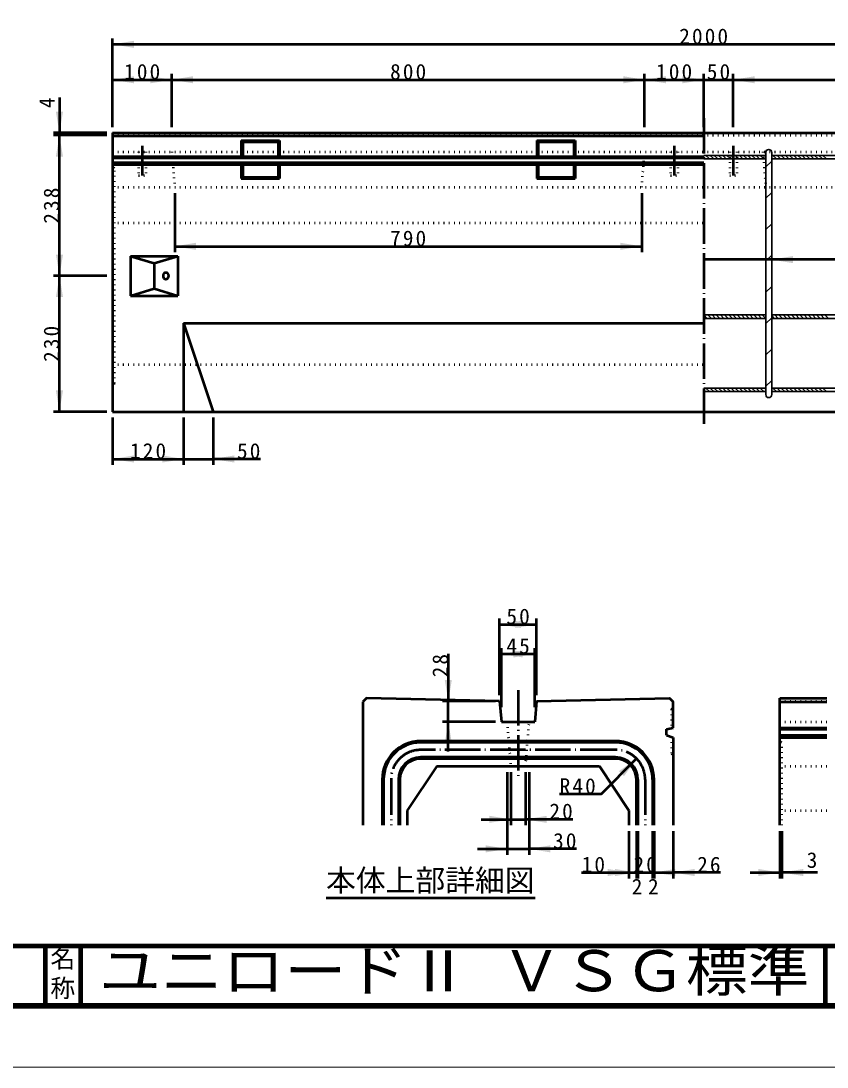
# Model space of a CAD drawing. Units: millimetres, scale not verified. Extents: x -2102 to 2102, y -1485 to 1485.
# Drawn here: x -323 to 1041, y -1485 to 286 of the extents above; entities that cross this region are included whole.
import ezdxf
from ezdxf.enums import TextEntityAlignment as Align

# ---------------------------------------------------------------- set-up
doc = ezdxf.new("R2010")
doc.units = ezdxf.units.MM
doc.header["$LTSCALE"] = 5
doc.linetypes.add('DOTTED', pattern=[1.75, 0.25, -1.5])
doc.linetypes.add('LONG_DASHED_DOTTED', pattern=[15.25, 12, -1.5, 0.25, -1.5])
doc.layers.add('0-0_V-nasSTD', color=7, linetype='Continuous', lineweight=35)
doc.layers.add('0-1_0', color=7, linetype='Continuous', lineweight=50)
doc.styles.add('ＭＳ ゴシック', font='')
doc.styles.get('ＭＳ ゴシック').set_extended_font_data('MS Gothic')

msp = doc.modelspace()

# ---------------------------------------------------------------- linework, layer by layer
at = {"layer": '0-0_V-nasSTD', "linetype": 'DOTTED', "lineweight": 50}
for p, q in [((-124.15, 64.38), (-124.15, 24.38)), ((-112.15, 64.38), (-112.15, 24.38)), ((-68.15, 64.38), (-63.15, 4.38)), ((726.85, 4.38), (731.85, 64.38)), ((775.85, 64.38), (775.85, 24.38)), ((787.85, 64.38), (787.85, 24.38)), ((875.85, 64.38), (875.85, 24.38)), ((887.85, 64.38), (887.85, 24.38)), ((931.85, 64.38), (936.85, 4.38)), ((-124.15, 24.38), (-112.15, 24.38)), ((775.85, 24.38), (787.85, 24.38)), ((875.85, 24.38), (887.85, 24.38)), ((499.086, -900.624), (505.336, -975.624)), ((530.336, -975.624), (536.586, -900.624))]:
    msp.add_line(p, q, dxfattribs=at)
at = {"layer": '0-0_V-nasSTD'}
for p, q in [((831.85, 58.38), (936.85, 58.38)), ((831.85, 55.085), (834.555, 52.38)), ((835.626, 58.38), (841.626, 52.38)), ((842.697, 58.38), (848.697, 52.38)), ((849.768, 58.38), (855.768, 52.38)), ((856.839, 58.38), (862.839, 52.38)), ((863.91, 58.38), (869.91, 52.38)), ((870.981, 58.38), (876.981, 52.38)), ((878.052, 58.38), (884.052, 52.38)), ((885.123, 58.38), (891.123, 52.38)), ((892.194, 58.38), (898.194, 52.38)), ((899.265, 58.38), (905.265, 52.38)), ((906.336, 58.38), (912.336, 52.38)), ((913.407, 58.38), (919.407, 52.38)), ((920.478, 58.38), (926.478, 52.38)), ((927.55, 58.38), (933.55, 52.38)), ((934.621, 58.38), (936.85, 56.151)), ((936.85, -346.62), (936.85, 63.38)), ((946.85, 63.38), (946.85, -346.62)), ((946.85, 58.38), (1216.85, 58.38)), ((946.85, 53.222), (947.692, 52.38)), ((948.763, 58.38), (954.763, 52.38)), ((955.834, 58.38), (961.834, 52.38)), ((962.905, 58.38), (968.905, 52.38)), ((969.976, 58.38), (975.976, 52.38)), ((977.047, 58.38), (983.047, 52.38)), ((984.118, 58.38), (990.118, 52.38)), ((991.189, 58.38), (997.189, 52.38)), ((998.26, 58.38), (1004.26, 52.38)), ((1005.331, 58.38), (1011.331, 52.38)), ((1012.402, 58.38), (1018.402, 52.38)), ((1019.473, 58.38), (1025.473, 52.38)), ((1026.545, 58.38), (1032.545, 52.38)), ((1033.616, 58.38), (1039.616, 52.38)), ((831.85, 52.38), (936.85, 52.38)), ((936.85, 38.728), (946.85, 48.728)), ((946.85, 52.38), (1216.85, 52.38)), ((936.85, 11.88), (936.85, -91.62)), ((946.85, -91.62), (946.85, 11.88)), ((936.85, -14.305), (946.85, -4.305)), ((936.85, -67.338), (946.85, -57.338)), ((936.85, -97.62), (936.85, -211.62)), ((946.85, -211.62), (946.85, -97.62)), ((936.85, -120.371), (946.85, -110.371)), ((936.85, -173.404), (946.85, -163.404)), ((831.85, -211.62), (936.85, -211.62)), ((831.85, -211.636), (837.834, -217.62)), ((838.905, -211.62), (844.905, -217.62)), ((845.976, -211.62), (851.976, -217.62)), ((853.047, -211.62), (859.047, -217.62)), ((860.118, -211.62), (866.118, -217.62)), ((867.189, -211.62), (873.189, -217.62)), ((874.26, -211.62), (880.26, -217.62)), ((881.331, -211.62), (887.331, -217.62)), ((888.402, -211.62), (894.402, -217.62)), ((895.473, -211.62), (901.473, -217.62)), ((902.545, -211.62), (908.545, -217.62)), ((909.616, -211.62), (915.616, -217.62)), ((916.687, -211.62), (922.687, -217.62)), ((923.758, -211.62), (929.758, -217.62)), ((930.829, -211.62), (936.829, -217.62)), ((946.85, -211.62), (1216.85, -211.62)), ((952.042, -211.62), (958.042, -217.62)), ((959.113, -211.62), (965.113, -217.62)), ((966.184, -211.62), (972.184, -217.62)), ((973.255, -211.62), (979.255, -217.62)), ((980.326, -211.62), (986.326, -217.62)), ((987.397, -211.62), (993.397, -217.62)), ((994.468, -211.62), (1000.468, -217.62)), ((1001.539, -211.62), (1007.539, -217.62)), ((1008.611, -211.62), (1014.611, -217.62)), ((1015.682, -211.62), (1021.682, -217.62)), ((1022.753, -211.62), (1028.753, -217.62)), ((1029.824, -211.62), (1035.824, -217.62)), ((1036.895, -211.62), (1042.895, -217.62)), ((831.85, -217.62), (936.85, -217.62)), ((936.85, -226.437), (946.85, -216.437)), ((936.85, -217.62), (936.85, -335.62)), ((946.85, -213.499), (950.971, -217.62)), ((946.85, -217.62), (1216.85, -217.62)), ((946.85, -335.62), (946.85, -217.62)), ((936.85, -279.47), (946.85, -269.47)), ((831.85, -335.62), (936.85, -335.62)), ((835.626, -335.62), (841.626, -341.62)), ((842.697, -335.62), (848.697, -341.62)), ((849.768, -335.62), (855.768, -341.62)), ((856.839, -335.62), (862.839, -341.62)), ((863.91, -335.62), (869.91, -341.62)), ((870.981, -335.62), (876.981, -341.62)), ((878.052, -335.62), (884.052, -341.62)), ((885.123, -335.62), (891.123, -341.62)), ((892.194, -335.62), (898.194, -341.62)), ((899.265, -335.62), (905.265, -341.62)), ((906.336, -335.62), (912.336, -341.62)), ((913.407, -335.62), (919.407, -341.62)), ((920.478, -335.62), (926.478, -341.62)), ((927.55, -335.62), (933.55, -341.62)), ((934.621, -335.62), (936.85, -337.849)), ((936.85, -332.503), (946.85, -322.503)), ((946.85, -335.62), (1216.85, -335.62)), ((948.763, -335.62), (954.763, -341.62)), ((955.834, -335.62), (961.834, -341.62)), ((962.905, -335.62), (968.905, -341.62)), ((969.976, -335.62), (975.976, -341.62)), ((977.047, -335.62), (983.047, -341.62)), ((984.118, -335.62), (990.118, -341.62)), ((991.189, -335.62), (997.189, -341.62)), ((998.26, -335.62), (1004.26, -341.62)), ((1005.331, -335.62), (1011.331, -341.62)), ((1012.402, -335.62), (1018.402, -341.62)), ((1019.473, -335.62), (1025.473, -341.62)), ((1026.545, -335.62), (1032.545, -341.62)), ((1033.616, -335.62), (1039.616, -341.62)), ((831.85, -338.915), (834.555, -341.62)), ((831.85, -341.62), (936.85, -341.62)), ((936.85, -341.62), (936.85, -346.62)), ((946.85, -340.778), (947.692, -341.62)), ((946.85, -341.62), (1216.85, -341.62)), ((946.85, -346.62), (946.85, -341.62))]:
    msp.add_line(p, q, dxfattribs=at)
at = {"layer": '0-0_V-nasSTD', "lineweight": 50}
msp.add_line((1934.85, -118.077), (831.85, -118.077), dxfattribs=at)
at = {"layer": '0-0_V-nasSTD', "lineweight": 100}
for p, q in [((-282.5, -1280), (-282.5, -1380)), ((-222.5, -1280), (-222.5, -1380)), ((1037.5, -1280), (1037.5, -1380)), ((-1997.5, -1380), (1997.5, -1380))]:
    msp.add_line(p, q, dxfattribs=at)
at = {"layer": '0-0_V-nasSTD', "lineweight": 18}
for points in [[(-2102.5, -1485), (-2102.5, 1485), (2102.5, 1485), (2102.5, -1485)], [(-2002.5, -1385), (-2002.5, 1385), (2002.5, 1385), (2002.5, -1385)]]:
    msp.add_lwpolyline(points, close=True, dxfattribs=at)
at = {"layer": '0-0_V-nasSTD'}
for centre, start, end in [((941.85, 63.38), 0, 180), ((941.85, -346.62), 180, 0), ((941.85, -346.62), 180, 0)]:
    msp.add_arc(centre, 5, start, end, dxfattribs=at)
for points in [[(-168.15, 246.38), (-132.15, 240.38), (-132.15, 252.38)], [(-168.15, 186.38), (-132.15, 180.38), (-132.15, 192.38)], [(-104.15, 180.38), (-104.15, 192.38), (-68.15, 186.38)], [(-68.15, 186.38), (-32.15, 180.38), (-32.15, 192.38)], [(695.85, 180.38), (695.85, 192.38), (731.85, 186.38)], [(731.85, 186.38), (767.85, 180.38), (767.85, 192.38)], [(795.85, 180.38), (795.85, 192.38), (831.85, 186.38)], [(881.85, 186.38), (917.85, 180.38), (917.85, 192.38)], [(-264.15, 132.38), (-258.15, 96.38), (-252.15, 132.38)], [(-264.15, 56.38), (-258.15, 92.38), (-252.15, 56.38)], [(-63.15, -95.62), (-27.15, -101.62), (-27.15, -89.62)], [(690.85, -101.62), (690.85, -89.62), (726.85, -95.62)], [(-264.15, -109.62), (-258.15, -145.62), (-252.15, -109.62)], [(946.85, -118.077), (982.85, -124.077), (982.85, -112.077)], [(-264.15, -181.62), (-258.15, -145.62), (-252.15, -181.62)], [(-264.15, -339.62), (-258.15, -375.62), (-252.15, -339.62)], [(-168.15, -455.62), (-132.15, -461.62), (-132.15, -449.62)], [(-84.15, -461.62), (-84.15, -449.62), (-48.15, -455.62)], [(1.85, -455.62), (37.85, -461.62), (37.85, -449.62)], [(486.586, -735.624), (522.586, -741.624), (522.586, -729.624)], [(513.086, -741.624), (513.086, -729.624), (549.086, -735.624)], [(489.711, -785.624), (525.711, -791.624), (525.711, -779.624)], [(509.961, -791.624), (509.961, -779.624), (545.961, -785.624)], [(393.711, -829.624), (399.711, -865.624), (405.711, -829.624)], [(393.711, -936.624), (399.711, -900.624), (405.711, -936.624)], [(688.493, -983.982), (696.978, -992.467), (718.191, -962.769)], [(469.336, -1071.624), (469.336, -1059.624), (505.336, -1065.624)], [(530.336, -1065.624), (566.336, -1071.624), (566.336, -1059.624)], [(463.086, -1121.624), (463.086, -1109.624), (499.086, -1115.624)], [(536.586, -1115.624), (572.586, -1121.624), (572.586, -1109.624)], [(669.336, -1161.624), (669.336, -1149.624), (705.336, -1155.624)], [(681.836, -1161.624), (681.836, -1149.624), (717.836, -1155.624)], [(747.836, -1155.624), (783.836, -1161.624), (783.836, -1149.624)], [(780.336, -1155.624), (816.336, -1161.624), (816.336, -1149.624)], [(924.336, -1161.624), (924.336, -1149.624), (960.336, -1155.624)], [(964.086, -1155.624), (1000.086, -1161.624), (1000.086, -1149.624)]]:
    msp.add_solid(points, dxfattribs=at)
at = {"layer": '0-1_0'}
for p, q in [((-168.15, 106.38), (-168.15, 256.38)), ((-168.15, 246.38), (1831.85, 246.38)), ((-68.15, 106.38), (-68.15, 196.38)), ((731.85, 106.38), (731.85, 196.38)), ((831.85, 106.38), (831.85, 196.38)), ((881.85, 106.38), (881.85, 196.38)), ((-168.15, 186.38), (-68.15, 186.38)), ((-68.15, 186.38), (731.85, 186.38)), ((731.85, 186.38), (831.85, 186.38)), ((831.85, 186.38), (881.85, 186.38)), ((881.85, 186.38), (1781.85, 186.38)), ((-258.15, 156.38), (-258.15, 96.38)), ((-178.15, 96.38), (-268.15, 96.38)), ((-178.15, 92.38), (-268.15, 92.38)), ((-258.15, 92.38), (-258.15, 96.38)), ((-168.15, 96.38), (-168.15, -375.62)), ((-168.15, 96.38), (1831.85, 96.38)), ((-168.15, 91.38), (831.85, 91.38)), ((49.55, 83.68), (114.15, 83.68)), ((49.55, 83.68), (51.85, 81.38)), ((49.55, 83.68), (49.55, 56.395)), ((51.85, 81.38), (111.85, 81.38)), ((51.85, 81.38), (51.85, 56.395)), ((111.85, 81.38), (114.15, 83.68)), ((111.85, 81.38), (111.85, 56.395)), ((114.15, 83.68), (114.15, 56.395)), ((549.55, 83.68), (614.15, 83.68)), ((549.55, 83.68), (551.85, 81.38)), ((549.55, 83.68), (549.55, 56.395)), ((551.85, 81.38), (611.85, 81.38)), ((551.85, 81.38), (551.85, 56.395)), ((611.85, 81.38), (614.15, 83.68)), ((611.85, 81.38), (611.85, 56.395)), ((614.15, 83.68), (614.15, 56.395)), ((-168.15, 56.395), (831.85, 56.395)), ((-168.15, 54.38), (831.85, 54.38)), ((-168.15, 46.38), (831.85, 46.38)), ((-168.15, 43.022), (831.85, 43.022)), ((49.55, 43.022), (49.55, 19.08)), ((51.85, 43.022), (51.85, 21.38)), ((111.85, 43.022), (111.85, 21.38)), ((114.15, 43.022), (114.15, 19.08)), ((549.55, 43.022), (549.55, 19.08)), ((551.85, 43.022), (551.85, 21.38)), ((611.85, 43.022), (611.85, 21.38)), ((614.15, 43.022), (614.15, 19.08)), ((49.55, 19.08), (51.85, 21.38)), ((49.55, 19.08), (114.15, 19.08)), ((51.85, 21.38), (111.85, 21.38)), ((111.85, 21.38), (114.15, 19.08)), ((549.55, 19.08), (551.85, 21.38)), ((549.55, 19.08), (614.15, 19.08)), ((551.85, 21.38), (611.85, 21.38)), ((611.85, 21.38), (614.15, 19.08)), ((-63.15, -5.62), (-63.15, -105.62)), ((726.85, -5.62), (726.85, -105.62)), ((-63.15, -95.62), (726.85, -95.62)), ((-138.15, -112.12), (-138.15, -179.12)), ((-138.15, -112.12), (-58.15, -112.12)), ((-58.15, -112.12), (-58.15, -179.12)), ((-98.15, -124.12), (-98.15, -167.12)), ((-178.15, -145.62), (-268.15, -145.62)), ((-138.15, -179.12), (-58.15, -179.12)), ((-48.15, -225.62), (-48.15, -375.62)), ((-48.15, -225.62), (1.85, -375.62)), ((-48.15, -225.62), (831.85, -225.62)), ((-178.15, -375.62), (-268.15, -375.62)), ((-168.15, -375.62), (1831.85, -375.62)), ((-168.15, -385.62), (-168.15, -465.62)), ((-48.15, -385.62), (-48.15, -465.62)), ((1.85, -385.62), (1.85, -465.62)), ((81.85, -455.62), (1.85, -455.62)), ((486.586, -855.624), (486.586, -725.624)), ((486.586, -855.624), (486.586, -725.624)), ((549.086, -855.624), (549.086, -725.624)), ((486.586, -735.624), (549.086, -735.624)), ((489.711, -875.624), (489.711, -775.624)), ((545.961, -875.624), (545.961, -775.624)), ((399.711, -785.624), (399.711, -865.624)), ((489.711, -785.624), (545.961, -785.624)), ((255.336, -866.874), (255.336, -1075.624)), ((479.711, -865.624), (389.711, -865.624)), ((399.711, -900.624), (399.711, -865.624)), ((486.586, -865.624), (489.711, -900.624)), ((549.086, -865.624), (545.961, -900.624)), ((780.336, -910.605), (780.336, -866.874)), ((960.336, -1075.624), (960.336, -860.624)), ((960.336, -860.624), (1040.336, -860.624)), ((960.336, -866.874), (1040.336, -866.874)), ((479.711, -900.624), (389.711, -900.624)), ((399.711, -950.624), (399.711, -900.624)), ((489.711, -900.624), (545.961, -900.624)), ((769.086, -913.124), (780.336, -910.605)), ((769.086, -923.124), (769.086, -913.124)), ((960.336, -910.605), (1040.336, -910.605)), ((960.336, -913.124), (1040.336, -913.124)), ((682.836, -933.124), (352.836, -933.124)), ((682.836, -935.624), (352.836, -935.624)), ((769.086, -923.124), (780.336, -927.322)), ((780.336, -927.322), (780.336, -1075.624)), ((960.336, -923.124), (1040.336, -923.124)), ((960.336, -927.322), (1040.336, -927.322)), ((682.836, -960.624), (352.836, -960.624)), ((682.836, -963.124), (352.836, -963.124)), ((658.087, -1022.873), (718.191, -962.769)), ((380.336, -975.624), (330.336, -1050.624)), ((380.336, -975.624), (655.336, -975.624)), ((499.086, -985.624), (499.086, -1125.624)), ((505.336, -985.624), (505.336, -1075.624)), ((530.336, -985.624), (530.336, -1075.624)), ((536.586, -985.624), (536.586, -1125.624)), ((655.336, -975.624), (705.336, -1050.624)), ((287.836, -998.124), (287.836, -1075.624)), ((290.336, -998.124), (290.336, -1075.624)), ((315.336, -998.124), (315.336, -1075.624)), ((317.836, -998.124), (317.836, -1075.624)), ((717.836, -1075.624), (717.836, -998.124)), ((720.336, -998.124), (720.336, -1075.624)), ((745.336, -998.124), (745.336, -1075.624)), ((747.836, -1075.624), (747.836, -998.124)), ((658.087, -1022.873), (588.087, -1022.873)), ((330.336, -1050.624), (330.336, -1075.624)), ((705.336, -1050.624), (705.336, -1075.624)), ((455.336, -1065.624), (505.336, -1065.624)), ((505.336, -1065.624), (530.336, -1065.624)), ((610.336, -1065.624), (530.336, -1065.624)), ((705.336, -1085.624), (705.336, -1165.624)), ((717.836, -1085.624), (717.836, -1165.624)), ((720.336, -1085.624), (720.336, -1165.624)), ((745.336, -1085.624), (745.336, -1165.624)), ((747.836, -1085.624), (747.836, -1165.624)), ((780.336, -1085.624), (780.336, -1165.624)), ((960.336, -1085.624), (960.336, -1165.624)), ((964.086, -1085.624), (964.086, -1165.624)), ((449.086, -1115.624), (499.086, -1115.624)), ((499.086, -1115.624), (536.586, -1115.624)), ((616.586, -1115.624), (536.586, -1115.624)), ((625.336, -1155.624), (705.336, -1155.624)), ((705.336, -1155.624), (717.836, -1155.624)), ((860.336, -1155.624), (780.336, -1155.624)), ((910.336, -1155.624), (960.336, -1155.624)), ((960.336, -1155.624), (964.086, -1155.624)), ((1024.086, -1155.624), (964.086, -1155.624)), ((192.868, -1198.458), (546.877, -1198.458))]:
    msp.add_line(p, q, dxfattribs=at)
at = {"layer": '0-1_0', "linetype": 'LONG_DASHED_DOTTED'}
for p, q in [((831.85, 121.38), (831.85, -400.62)), ((-118.15, 74.38), (-118.15, 24.38)), ((781.85, 74.38), (781.85, 24.38)), ((881.85, 74.38), (881.85, 24.38)), ((517.836, -846.874), (517.836, -994.374)), ((682.836, -948.124), (352.836, -948.124)), ((302.836, -998.124), (302.836, -1075.624)), ((732.836, -998.124), (732.836, -1075.624))]:
    msp.add_line(p, q, dxfattribs=at)
at = {"layer": '0-1_0', "linetype": 'DOTTED'}
for p, q in [((-168.15, 92.38), (1831.85, 92.38)), ((-168.15, 64.38), (1831.85, 64.38)), ((-165.15, 36.38), (-168.15, 38.38)), ((-165.15, -327.62), (-165.15, 36.38)), ((-168.15, 14.38), (-165.15, 16.38)), ((-168.15, 4.38), (1831.85, 4.38)), ((-168.15, -55.62), (831.85, -55.62)), ((-168.15, -295.62), (831.85, -295.62)), ((-168.15, -305.62), (-165.15, -307.62)), ((-165.15, -327.62), (-168.15, -329.62)), ((960.336, -865.624), (1040.336, -865.624)), ((777.461, -879.374), (780.336, -876.499)), ((777.461, -879.374), (777.461, -911.249)), ((960.336, -900.624), (1040.336, -900.624)), ((964.086, -935.624), (960.336, -933.124)), ((964.086, -1075.624), (964.086, -935.624)), ((960.336, -963.124), (964.086, -960.624)), ((960.336, -975.624), (1040.336, -975.624)), ((960.336, -1050.624), (1040.336, -1050.624))]:
    msp.add_line(p, q, dxfattribs=at)
at = {"layer": '0-1_0', "lineweight": 100}
msp.add_line((-1997.5, -1280), (1997.5, -1280), dxfattribs=at)
at = {"layer": '0-1_0'}
for points in [[(-258.15, -375.62), (-258.15, -145.62), (-258.15, 92.38)], [(-138.15, -112.12), (-98.15, -124.12), (-58.15, -112.12)], [(-138.15, -179.12), (-98.15, -167.12), (-58.15, -179.12)], [(-168.15, -455.62), (-48.15, -455.62), (1.85, -455.62)], [(486.586, -865.624), (261.586, -860.624), (255.336, -866.874)], [(549.086, -865.624), (774.086, -860.624), (780.336, -866.874)], [(717.836, -1155.624), (720.336, -1155.624), (745.336, -1155.624), (747.836, -1155.624), (780.336, -1155.624)]]:
    msp.add_lwpolyline(points, dxfattribs=at)
at = {"layer": '0-1_0', "linetype": 'DOTTED'}
msp.add_lwpolyline([(777.461, -926.249), (777.461, -954.374), (780.336, -957.249)], dxfattribs=at)
at = {"layer": '0-1_0'}
for centre, radius, start, end in [((352.836, -998.124), 65, 90, 180), ((352.836, -998.124), 62.5, 90, 180), ((682.836, -998.124), 65, 0, 90), ((682.836, -998.124), 62.5, 0, 90), ((352.836, -998.124), 37.5, 90, 180), ((352.836, -998.124), 35, 90, 180), ((682.836, -998.124), 37.5, 0, 90), ((682.836, -998.124), 35, 0, 90)]:
    msp.add_arc(centre, radius, start, end, dxfattribs=at)
at = {"layer": '0-1_0', "linetype": 'LONG_DASHED_DOTTED'}
for centre, start, end in [((352.836, -998.124), 90, 180), ((682.836, -998.124), 0, 90)]:
    msp.add_arc(centre, 50, start, end, dxfattribs=at)
at = {"layer": '0-1_0'}
msp.add_ellipse((-78.15, -145.62), major_axis=(0, 6), ratio=0.707107, dxfattribs=at)

# ---------------------------------------------------------------- texts
at = {"layer": '0-0_V-nasSTD', "style": 'ＭＳ ゴシック'}
msp.add_text('4', height=26.39, rotation=90, dxfattribs=at).set_placement((-258.15, 138.38), align=Align.BOTTOM_LEFT)
for s, height, p in [('3', 26.39, (1006.086, -1155.624)), ('本体上部詳細図', 36.95, (192.868, -1198.458)), ('2', 26.39, (710.086, -1200.624)), ('2', 26.39, (737.586, -1200.624)), ('名', 30.79, (-273.518, -1326.001)), ('称', 30.79, (-273.524, -1375.99))]:
    msp.add_text(s, height=height, dxfattribs=at).set_placement(p, align=Align.BOTTOM_LEFT)
at = {"layer": '0-0_V-nasSTD', "style": 'ＭＳ ゴシック', "width": 1.1}
msp.add_text('ユニロードⅡ ＶＳＧ標準', height=69.65, dxfattribs=at).set_placement((-191, -1377.53), align=Align.BOTTOM_LEFT)
at = {"layer": '0-0_V-nasSTD', "char_height": 26.39, "attachment_point": 7, "style": 'ＭＳ ゴシック'}
for s, insert in [('\\T1.2;2000', (790.45, 246.38)), ('\\T1.2;100', (-148.75, 186.38)), ('\\T1.2;800', (301.25, 186.38)), ('\\T1.2;100', (751.25, 186.38)), ('\\T1.2;50', (837.05, 186.38)), ('\\T1.2;790', (301.25, -95.62)), ('\\T1.2;120', (-138.75, -455.62)), ('\\T1.2;50', (42.25, -455.623)), ('\\T1.2;50', (498.036, -735.624)), ('\\T1.2;45', (498.036, -785.624)), ('\\T1.2;R40', (588.087, -1022.873)), ('\\T1.2;20', (570.736, -1065.624)), ('\\T1.2;30', (576.986, -1115.624)), ('\\T1.2;10', (625.336, -1155.624)), ('\\T1.2;20', (713.036, -1155.624)), ('\\T1.2;26', (820.736, -1155.624))]:
    msp.add_mtext(s, dxfattribs=dict(at, insert=insert))
at = {"layer": '0-0_V-nasSTD', "char_height": 26.39, "attachment_point": 7, "rotation": 90, "style": 'ＭＳ ゴシック'}
for s, insert in [('\\T1.2;238', (-258.15, -57.22)), ('\\T1.2;230', (-258.15, -291.22)), ('\\T1.2;28', (399.714, -825.224))]:
    msp.add_mtext(s, dxfattribs=dict(at, insert=insert))

doc.saveas('drawing.dxf')
